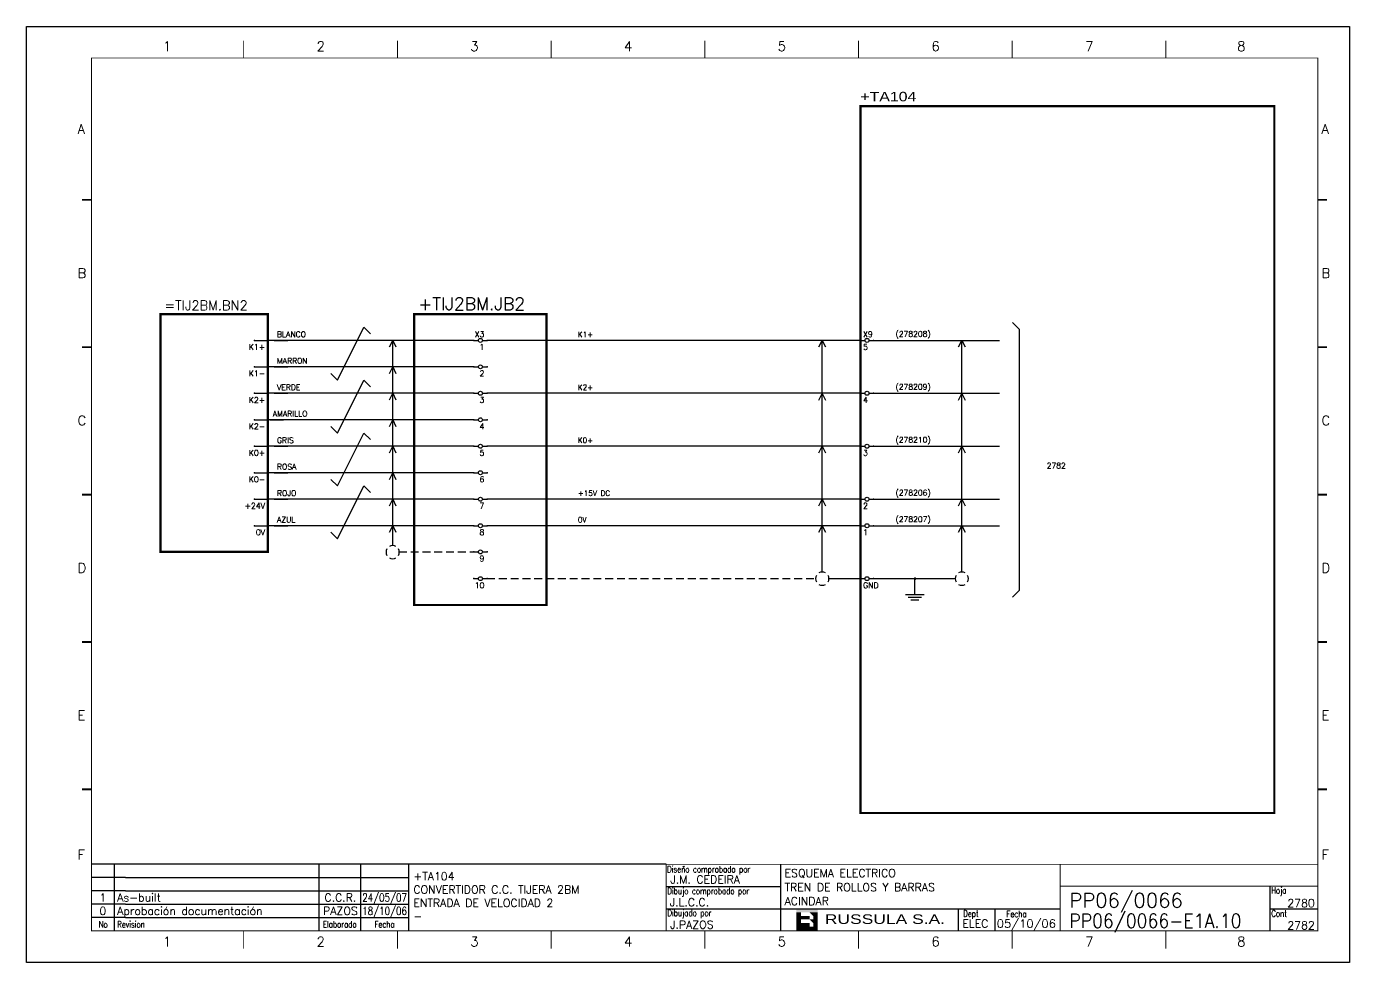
# Model space of a CAD drawing. Extents: x -25 to 1044, y -25744 to 292.
# Drawn here: x 505.5 to 925.5, y -24900.6 to -24603.6 of the extents above; entities that cross this region are included whole.
import ezdxf
from ezdxf.enums import TextEntityAlignment as Align

# ---------------------------------------------------------------- set-up
doc = ezdxf.new("R2010")
doc.units = 0
doc.header["$LTSCALE"] = 10
doc.header["$MEASUREMENT"] = 0
doc.linetypes.add('DASHDOT', pattern=[1, 0.5, -0.25, 0, -0.25])
doc.linetypes.add('HIDDEN', pattern=[0.375, 0.25, -0.125])
doc.layers.get('0').update_dxf_attribs({"linetype": 'CONTINUOUS'})
for name, color, linetype in [('1', 7, 'CONTINUOUS'), ('10', 5, 'CONTINUOUS'), ('102', 7, 'CONTINUOUS'), ('2', 7, 'CONTINUOUS'), ('8', 1, 'CONTINUOUS'), ('9', 6, 'CONTINUOUS'), ('ATRIBUTOS', 6, 'CONTINUOUS'), ('DIBUJO', 7, 'CONTINUOUS'), ('NODE', 7, 'CONTINUOUS')]:
    doc.layers.add(name, color=color, linetype=linetype)
doc.styles.add('HELVETICA', font='HELV.SHX')
doc.styles.add('LABEL', font='SIMPLEX', dxfattribs={"width": 0.8, "height": 4})
doc.styles.add('ROMANS', font='romans')
doc.styles.get("Standard").update_dxf_attribs({"font": 'simplex'})

# ---------------------------------------------------------------- blocks, each defined once
blk = doc.blocks.new('newcajec')
at = {"layer": '1'}
for p, q in [((179.4, 20.85), (0.13, 20.85)), ((7, 20.85), (7, 0)), ((71, 20.85), (71, 0)), ((84, 20.85), (84, 0.09)), ((99, 20.85), (99, 0)), ((215.2, 20.8), (215.2, 0)), ((10.6, 16.64), (0, 16.64)), ((10.6, 16.64), (99, 16.64)), ((184.64, 20.18), (184.81, 20.01)), ((184.81, 20.01), (185.18, 20.25)), ((10.6, 12.48), (0, 12.48)), ((10.6, 12.48), (99, 12.48)), ((179.4, 13.87), (215.2, 13.87)), ((368, 14.06), (368, 0)), ((10.6, 8.32), (0, 8.32)), ((10.6, 8.32), (99, 8.32)), ((10.6, 4.16), (0, 4.16)), ((10.6, 4.16), (99, 4.16)), ((179.4, 6.93), (267.63, 6.93)), ((267.63, 6.93), (302.5, 6.93)), ((270.63, 6.91), (270.63, 0)), ((282.07, 6.93), (282.07, 0)), ((368, 6.93), (383, 6.93))]:
    blk.add_line(p, q, dxfattribs=at)
for points in [[(47.5, 272.5, 0.3, 0.3, 0), (47.5, 277.91, 0.3, 0.3, 0)], [(95.5, 272.5, 0.3, 0.3, 0), (95.5, 277.91, 0.3, 0.3, 0)], [(143.5, 272.5, 0.3, 0.3, 0), (143.5, 277.91, 0.3, 0.3, 0)], [(191.5, 272.5, 0.3, 0.3, 0), (191.5, 277.91, 0.3, 0.3, 0)], [(239.5, 272.5, 0.3, 0.3, 0), (239.5, 277.91, 0.3, 0.3, 0)], [(287.5, 272.5, 0.3, 0.3, 0), (287.5, 277.91, 0.3, 0.3, 0)], [(335.5, 272.5, 0.3, 0.3, 0), (335.5, 277.91, 0.3, 0.3, 0)], [(-2.99, 228.23, 0.6, 0.6, 0), (-0.18, 228.23, 0.6, 0.6, 0)], [(383.01, 228.23, 0.6, 0.6, 0), (385.82, 228.23, 0.6, 0.6, 0)], [(-2.99, 182.23, 0.6, 0.6, 0), (-0.18, 182.23, 0.6, 0.6, 0)], [(383.01, 182.23, 0.6, 0.6, 0), (385.82, 182.23, 0.6, 0.6, 0)], [(-2.99, 136.23, 0.6, 0.6, 0), (-0.18, 136.23, 0.6, 0.6, 0)], [(383.01, 136.23, 0.6, 0.6, 0), (385.82, 136.23, 0.6, 0.6, 0)], [(-2.99, 90.23, 0.6, 0.6, 0), (-0.18, 90.23, 0.6, 0.6, 0)], [(383.01, 90.23, 0.6, 0.6, 0), (385.82, 90.23, 0.6, 0.6, 0)], [(-2.99, 44.23, 0.6, 0.6, 0), (-0.18, 44.23, 0.6, 0.6, 0)], [(383.01, 44.23, 0.6, 0.6, 0), (385.82, 44.23, 0.6, 0.6, 0)], [(383, 20.8, 0.3, 0.3, 0), (179.4, 20.8, 0.3, 0.3, 0), (179.4, 0, 0.3, 0.3, 0)], [(302.5, 20.8, 0.3, 0.3, 0), (302.5, 0, 0.3, 0.3, 0)], [(302.5, 14, 0.3, 0.3, 0), (383, 14, 0.3, 0.3, 0)], [(47.5, -5.5, 0.3, 0.3, 0), (47.5, -0.09, 0.3, 0.3, 0)], [(95.5, -5.5, 0.3, 0.3, 0), (95.5, -0.09, 0.3, 0.3, 0)], [(143.5, -5.5, 0.3, 0.3, 0), (143.5, -0.09, 0.3, 0.3, 0)], [(191.5, -5.5, 0.3, 0.3, 0), (191.5, -0.09, 0.3, 0.3, 0)], [(239.5, -5.5, 0.3, 0.3, 0), (239.5, -0.09, 0.3, 0.3, 0)], [(287.5, -5.5, 0.3, 0.3, 0), (287.5, -0.09, 0.3, 0.3, 0)], [(335.5, -5.5, 0.3, 0.3, 0), (335.5, -0.09, 0.3, 0.3, 0)]]:
    blk.add_lwpolyline(points, format="xyseb", dxfattribs=at)
at = {"layer": '1', "const_width": 0.3}
blk.add_lwpolyline([(0, 0), (0, 272.5), (383, 272.5), (383, 0)], close=True, dxfattribs=at)
at = {"layer": '2', "color": 14}
for p, q in [((221.42, 4.69), (221.42, 5.81)), ((221.42, 2.47), (221.42, 3.58))]:
    blk.add_line(p, q, dxfattribs=at)
for points in [[(220.05, 5.81), (220.05, 6.92), (226.74, 5.81), (226.74, 6.92)], [(221.42, 2.47), (220.05, 2.47), (221.42, 5.81), (220.05, 5.81)], [(221.42, 4.69), (224.25, 4.69), (221.42, 3.58), (224.25, 3.58)], [(224.25, 5.81), (225.37, 5.81), (225.37, 4.69)], [(225.37, 5.81), (226.74, 5.81), (225.37, 1.35), (226.74, 1.35)], [(224.25, 0.24), (224.25, 2.47), (220.05, 0.24), (220.05, 2.47)], [(224.25, 3.58), (225.37, 3.58), (225.37, 2.47)], [(226.74, 1.35), (226.74, 0.24), (224.25, 1.35), (224.25, 0.24)]]:
    blk.add_solid(points, dxfattribs=at)
at = {"layer": '1', "style": 'ROMANS'}
for s, p in [('1', (22.29, 274.68)), ('2', (70.29, 274.68)), ('3', (118.29, 274.68)), ('4', (166.29, 274.68)), ('5', (214.29, 274.68)), ('6', (262.29, 274.68)), ('7', (310.29, 274.68)), ('8', (357.79, 274.68)), ('A', (-4.37, 248.84)), ('A', (384.13, 248.84)), ('B', (-4.37, 203.84)), ('B', (384.13, 203.84)), ('C', (-4.37, 157.84)), ('C', (384.13, 157.84)), ('D', (-4.37, 111.84)), ('D', (384.13, 111.84)), ('E', (-4.37, 65.84)), ('E', (384.13, 65.84)), ('F', (-4.37, 22.34)), ('F', (384.13, 22.34)), ('1', (22.29, -4.82)), ('2', (70.29, -4.82)), ('3', (118.29, -4.82)), ('4', (166.29, -4.82)), ('5', (214.29, -4.82)), ('6', (262.29, -4.82)), ('7', (310.29, -4.82)), ('8', (357.79, -4.82))]:
    blk.add_text(s, height=3, dxfattribs=at).set_placement(p)
at = {"layer": '1', "style": 'LABEL', "width": 0.8}
for s, p in [('Diseno comprobado por', (179.73, 18.27)), ('Dibujo comprobado por', (179.81, 11.47)), ('Hoja', (368.38, 11.66)), ('Dibujado por', (179.83, 4.64)), ('Fecha', (285.71, 4.3)), ('Cont', (368.43, 4.46)), ('No', (2.23, 1.05)), ('Revision', (8, 1.05))]:
    blk.add_text(s, height=2, dxfattribs=at).set_placement(p)
for s, p in [('Dept', (274.61, 4.44)), ('Elaborado', (77.5, 1.05)), ('Fecha', (91.5, 1.05))]:
    blk.add_text(s, height=2, dxfattribs=at).set_placement(p, align=Align.CENTER)
at = {"layer": '10', "style": 'ROMANS'}
for tag, p in [('REV41', (3.5, 18.74)), ('REV43', (77.7, 18.74)), ('REV31', (3.5, 14.58)), ('REV33', (77.7, 14.58)), ('REV21', (3.5, 10.42)), ('REV23', (77.7, 10.42)), ('REV11', (3.5, 6.27)), ('REV13', (77.7, 6.27))]:
    blk.add_attdef(tag, text='', height=2.5, dxfattribs=at).set_placement(p, align=Align.MIDDLE)
for tag, p, height in [('REV42', (8, 17.49), 2.5), ('SHEETNAME1', (100.5, 15.83), 2.5), ('DESIGNCHECK', (180.74, 14.83), 2.5), ('DOCUMENTTYPE', (216.43, 16.8), 2.5), ('NOTA', (305.32, 15.8), 3), ('REV32', (8, 13.33), 2.5), ('SHEETNAME2', (100.5, 11.67), 2.5), ('OBJECT', (216.43, 12.4), 2.5), ('REV22', (8, 9.17), 2.5), ('SHEETNAME3', (100.5, 7.51), 2.5), ('DRAWINGCHECK', (180.53, 7.71), 2.5), ('CUSTOMER', (216.43, 8.08), 2.5), ('ORDER', (305.32, 7.3), 4.5), ('REV12', (8, 5.01), 2.5), ('SHEETNAME4', (100.5, 3.35), 2.5), ('DOCUMENT_ID', (305.32, 0.93), 4.4), ('USER', (180.63, 0.71), 2.5), ('DEPARTMENT', (271.93, 1.05), 2.5)]:
    blk.add_attdef(tag, p, '', height=height, dxfattribs=at)
for tag, width, p, p2 in [('REV44', 1.221199, (84.53, 17.49), (98.48, 17.49)), ('REV34', 1.221199, (84.53, 13.33), (98.48, 13.33)), ('REV24', 1.221199, (84.53, 9.17), (98.48, 9.17)), ('REV14', 1.221199, (84.53, 5.01), (98.48, 5.01)), ('CREATED2', 7.039915, (282.71, 1.05), (301.14, 1.05))]:
    blk.add_attdef(tag, text='', height=2.5, dxfattribs=dict(at, width=width)).set_placement(p, p2, align=Align.FIT)
for tag, p in [('SHEET', (382, 7.43)), ('NEXTSHEET', (382, 0.5))]:
    blk.add_attdef(tag, text='', height=2.5, dxfattribs=at).set_placement(p, align=Align.RIGHT)
at = {"layer": 'DIBUJO', "color": 14, "style": 'HELVETICA', "width": 1.3}
blk.add_text('RUSSULA S.A.', height=3, dxfattribs=at).set_placement((229, 2.19))
blk = doc.blocks.new('NOD', base_point=(237.5, 170))
at = {"layer": 'NODE'}
blk.add_point((237.5, 170), dxfattribs=at)
blk = doc.blocks.new('$$PLL21')
blk.add_line((-2.5, 0), (2.5, 0))
at = {"layer": '2'}
for p in [(-2.5, 0), (2.5, 0)]:
    blk.add_blockref('NOD', p, dxfattribs=at)
at = {"layer": '8'}
blk.add_attdef('*A', (-1.5, -3.575), '', height=2.15, dxfattribs=at)
at = {"layer": '9'}
blk.add_attdef('ID', (-1.5, 1.25), '', height=2.15, dxfattribs=at)
blk = doc.blocks.new('$$PLR12')
blk.add_line((-2.5, 0), (2.5, 0))
at = {"layer": '2'}
for p in [(-2.5, 0), (2.5, 0)]:
    blk.add_blockref('NOD', p, dxfattribs=at)
at = {"layer": '8'}
blk.add_attdef('*A', text='', height=2.15, dxfattribs=at).set_placement((1.5, -3.575), align=Align.RIGHT)
at = {"layer": '9'}
blk.add_attdef('ID', text='', height=2.15, dxfattribs=at).set_placement((1.5, 1.25), align=Align.RIGHT)
blk = doc.blocks.new('$$PLR12C')
for p, q in [((-2.5, 0), (-0.75, 0)), ((0.75, 0), (2.5, 0))]:
    blk.add_line(p, q)
at = {"layer": '2'}
blk.add_circle((0, 0), 0.75, dxfattribs=at)
for p in [(-2.5, 0), (2.5, 0)]:
    blk.add_blockref('NOD', p, dxfattribs=at)
at = {"layer": '8'}
blk.add_attdef('*A', text='', height=2.15, dxfattribs=at).set_placement((1.5, -3.575), align=Align.RIGHT)
at = {"layer": '9'}
blk.add_attdef('ID', text='', height=2.15, dxfattribs=at).set_placement((1.5, 1.25), align=Align.RIGHT)
blk = doc.blocks.new('$030107')
at = {"layer": '102'}
for start, end in [(150, 210), (60, 120), (330, 30), (240, 300)]:
    blk.add_arc((0, 0), 2.5, start, end, dxfattribs=at)
blk = doc.blocks.new('ITEM')
at = {"layer": 'ATRIBUTOS', "style": 'HELVETICA', "width": 1.2}
blk.add_attdef('ITEM', (0, 1.25), '', height=2.5, dxfattribs=at)
blk = doc.blocks.new('$$PLL21C')
for p, q in [((-2.5, 0), (-0.75, 0)), ((0.75, 0), (2.5, 0))]:
    blk.add_line(p, q)
at = {"layer": '2'}
blk.add_circle((0, 0), 0.75, dxfattribs=at)
for p in [(-2.5, 0), (2.5, 0)]:
    blk.add_blockref('NOD', p, dxfattribs=at)
at = {"layer": '8'}
blk.add_attdef('*A', (-1.5, -3.575), '', height=2.15, dxfattribs=at)
at = {"layer": '9'}
blk.add_attdef('ID', (-1.5, 1.25), '', height=2.15, dxfattribs=at)
blk = doc.blocks.new('$021501')
at = {"layer": '2'}
for p, q in [((0, -6), (0, 0)), ((-3.5, -6), (3.5, -6)), ((-2.5, -7), (2.5, -7)), ((-1.5, -8), (1.5, -8))]:
    blk.add_line(p, q, dxfattribs=at)
blk.add_blockref('NOD', (0, 0), dxfattribs=at)

msp = doc.modelspace()

# ---------------------------------------------------------------- linework, layer by layer
at = {"layer": '2', "color": 7}
for p, q in [((604.26, -24715.79), (612.66, -24698.99)), ((612.66, -24698.99), (614.76, -24701.09)), ((820.67, -24699.65), (818.57, -24697.55)), ((820.67, -24699.65), (820.67, -24782.58)), ((647.54, -24703.19), (582.14, -24703.19)), ((620.74, -24705.29), (621.79, -24703.19)), ((621.79, -24768.29), (621.79, -24703.19)), ((621.79, -24703.19), (622.84, -24705.29)), ((712.34, -24703.19), (651.74, -24703.19)), ((770.26, -24703.19), (712.34, -24703.19)), ((757.11, -24705.29), (758.16, -24703.19)), ((758.16, -24776.7), (758.16, -24703.19)), ((758.16, -24703.19), (759.21, -24705.29)), ((774.46, -24703.19), (814.46, -24703.19)), ((801.42, -24705.29), (802.47, -24703.19)), ((802.47, -24776.7), (802.47, -24703.19)), ((802.47, -24703.19), (803.52, -24705.29)), ((647.54, -24711.59), (582.14, -24711.59)), ((620.74, -24713.69), (621.79, -24711.59)), ((621.79, -24711.59), (622.84, -24713.69)), ((602.16, -24713.69), (604.26, -24715.79)), ((604.26, -24732.59), (612.66, -24715.79)), ((612.66, -24715.79), (614.76, -24717.89)), ((647.54, -24719.99), (582.14, -24719.99)), ((620.74, -24722.09), (621.79, -24719.99)), ((621.79, -24719.99), (622.84, -24722.09)), ((712.34, -24719.99), (651.74, -24719.99)), ((770.26, -24719.99), (712.34, -24719.99)), ((757.09, -24722.14), (758.14, -24720.04)), ((758.14, -24720.04), (759.19, -24722.14)), ((774.46, -24719.99), (814.46, -24719.99)), ((801.4, -24722.14), (802.45, -24720.04)), ((802.45, -24720.04), (803.5, -24722.14)), ((647.54, -24728.39), (582.14, -24728.39)), ((620.74, -24730.49), (621.79, -24728.39)), ((621.79, -24728.39), (622.84, -24730.49)), ((602.16, -24730.49), (604.26, -24732.59)), ((604.26, -24749.39), (612.66, -24732.59)), ((612.66, -24732.59), (614.76, -24734.69)), ((647.54, -24736.79), (582.14, -24736.79)), ((620.74, -24738.89), (621.79, -24736.79)), ((621.79, -24736.79), (622.84, -24738.89)), ((712.34, -24736.79), (651.74, -24736.79)), ((770.26, -24736.79), (712.34, -24736.79)), ((757.11, -24738.89), (758.16, -24736.79)), ((758.16, -24736.79), (759.21, -24738.89)), ((774.46, -24736.79), (814.46, -24736.79)), ((801.42, -24738.89), (802.47, -24736.79)), ((802.47, -24736.79), (803.52, -24738.89)), ((647.54, -24745.19), (582.14, -24745.19)), ((620.74, -24747.29), (621.79, -24745.19)), ((621.79, -24745.19), (622.84, -24747.29)), ((602.16, -24747.29), (604.26, -24749.39)), ((604.26, -24766.19), (612.66, -24749.39)), ((612.66, -24749.39), (614.76, -24751.49)), ((647.54, -24753.59), (582.14, -24753.59)), ((620.74, -24755.69), (621.79, -24753.59)), ((621.79, -24753.59), (622.84, -24755.69)), ((712.34, -24753.59), (651.74, -24753.59)), ((770.26, -24753.59), (712.34, -24753.59)), ((757.11, -24755.69), (758.16, -24753.59)), ((758.16, -24753.59), (759.21, -24755.69)), ((774.46, -24753.59), (814.46, -24753.59)), ((801.42, -24755.69), (802.47, -24753.59)), ((802.47, -24753.59), (803.52, -24755.69)), ((647.54, -24761.99), (582.14, -24761.99)), ((620.74, -24764.09), (621.79, -24761.99)), ((621.79, -24761.99), (622.84, -24764.09)), ((712.34, -24761.99), (651.74, -24761.99)), ((770.26, -24761.99), (712.34, -24761.99)), ((757.11, -24764.09), (758.16, -24761.99)), ((758.16, -24761.99), (759.21, -24764.09)), ((774.46, -24761.99), (814.46, -24761.99)), ((801.42, -24764.09), (802.47, -24761.99)), ((802.47, -24761.99), (803.52, -24764.09)), ((602.16, -24764.09), (604.26, -24766.19)), ((760.26, -24778.8), (770.26, -24778.8)), ((774.46, -24778.8), (800.37, -24778.8)), ((820.67, -24782.58), (818.57, -24784.68))]:
    msp.add_line(p, q, dxfattribs=at)
at = {"layer": '2', "color": 7, "linetype": 'HIDDEN'}
for p, q in [((623.75, -24770.3), (647.59, -24770.3)), ((651.75, -24778.8), (756.06, -24778.8))]:
    msp.add_line(p, q, dxfattribs=at)
at = {"layer": '2', "color": 3, "linetype": 'DASHDOT'}
for points in [[(770.26, -24628.91, 0.706, 0.706, 0), (901.65, -24628.91, 0.706, 0.706, 0), (901.65, -24853.17, 0.706, 0.706, 0), (770.26, -24853.17, 0.706, 0.706, 0), (770.26, -24628.91, 0.706, 0.706, 0)], [(548.08, -24694.87, 0.706, 0.706, 0), (582.14, -24694.87, 0.706, 0.706, 0), (582.14, -24770.3, 0.706, 0.706, 0), (548.08, -24770.3, 0.706, 0.706, 0), (548.08, -24694.87, 0.706, 0.706, 0)], [(628.64, -24694.87, 0.706, 0.706, 0), (670.64, -24694.87, 0.706, 0.706, 0), (670.64, -24787.14, 0.706, 0.706, 0), (628.64, -24787.14, 0.706, 0.706, 0), (628.64, -24694.87, 0.706, 0.706, 0)]]:
    msp.add_lwpolyline(points, format="xyseb", dxfattribs=at)
at = {"layer": '2', "color": 7}
msp.add_lwpolyline([(787.35, -24778.8, 0.42, 0.42, 1), (787.77, -24778.8, 0.42, 0.42, 1)], format="xyseb", close=True, dxfattribs=at)
at = {"layer": 'DIBUJO'}
msp.add_lwpolyline([(505.54, -24603.6), (925.54, -24603.6), (925.54, -24900.6), (505.54, -24900.6), (505.54, -24603.6)], dxfattribs=at)

# ---------------------------------------------------------------- block references
at = {"layer": '2', "color": 7}
ref = msp.add_blockref('newcajec', (526.21, -24890.58), dxfattribs=dict(at, xscale=1.016442892079965, yscale=1.016442892079965, zscale=1.016442892079965))
ref.add_attrib('REV24', '24/05/07', dxfattribs={"layer": '10', "height": 2.541, "style": 'ROMANS', "width": 0.728168}).set_placement((612.13, -24881.25), (626.31, -24881.25), align=Align.FIT)
ref.add_attrib('SHEETNAME3', 'ENTRADA DE VELOCIDAD 2', (628.36, -24882.95), dxfattribs={"layer": '10', "height": 2.5411, "style": 'ROMANS'})
ref.add_attrib('SHEETNAME2', 'CONVERTIDOR C.C. TIJERA 2BM', (628.36, -24878.72), dxfattribs={"layer": '10', "height": 2.5411, "style": 'ROMANS'})
ref.add_attrib('SHEETNAME1', '+TA104', (628.36, -24874.49), dxfattribs={"layer": '10', "height": 2.541, "style": 'ROMANS'})
ref.add_attrib('USER', 'J.PAZOS', (709.82, -24889.86), dxfattribs={"layer": '10', "height": 2.541, "style": 'ROMANS'})
ref.add_attrib('DRAWINGCHECK', 'J.L.C.C.', (709.71, -24882.74), dxfattribs={"layer": '10', "height": 2.541, "style": 'ROMANS'})
ref.add_attrib('DESIGNCHECK', 'J.M. CEDEIRA', (709.92, -24875.5), dxfattribs={"layer": '10', "height": 2.5411, "style": 'ROMANS'})
ref.add_attrib('REV22', 'As-built', (534.34, -24881.25), dxfattribs={"layer": '10', "height": 2.541, "style": 'ROMANS'})
ref.add_attrib('REV12', 'Aprobación documentación', (534.34, -24885.48), dxfattribs={"layer": '10', "height": 2.5411, "style": 'ROMANS'})
ref.add_attrib('REV21', '1', dxfattribs={"layer": '10', "height": 2.54, "style": 'ROMANS'}).set_placement((529.77, -24879.98), align=Align.MIDDLE)
ref.add_attrib('REV11', '0', dxfattribs={"layer": '10', "height": 2.54, "style": 'ROMANS'}).set_placement((529.77, -24884.21), align=Align.MIDDLE)
ref.add_attrib('SHEETNAME4', '-', (628.36, -24887.18), dxfattribs={"layer": '10', "height": 2.54, "style": 'ROMANS'})
ref.add_attrib('REV14', '18/10/06', dxfattribs={"layer": '10', "height": 2.541, "style": 'ROMANS', "width": 0.728168}).set_placement((612.13, -24885.48), (626.31, -24885.48), align=Align.FIT)
ref.add_attrib('REV23', 'C.C.R.', dxfattribs={"layer": '10', "height": 2.541, "style": 'ROMANS'}).set_placement((605.19, -24879.98), align=Align.MIDDLE)
ref.add_attrib('REV13', 'PAZOS', dxfattribs={"layer": '10', "height": 2.541, "style": 'ROMANS'}).set_placement((605.19, -24884.21), align=Align.MIDDLE)
ref.add_attrib('DOCUMENT_ID', 'PP06/0066-E1A.10', (836.56, -24889.63), dxfattribs={"layer": '10', "height": 4.4723, "style": 'ROMANS', "width": 0.9})
ref.add_attrib('ORDER', 'PP06/0066', (836.56, -24883.16), dxfattribs={"layer": '10', "height": 4.574, "style": 'ROMANS'})
ref.add_attrib('CUSTOMER', 'ACINDAR', (746.2, -24882.36), dxfattribs={"layer": '10', "height": 2.541, "style": 'ROMANS'})
ref.add_attrib('OBJECT', 'TREN DE ROLLOS Y BARRAS', (746.2, -24877.97), dxfattribs={"layer": '10', "height": 2.5411, "style": 'ROMANS'})
ref.add_attrib('DOCUMENTTYPE', 'ESQUEMA ELECTRICO', (746.2, -24873.5), dxfattribs={"layer": '10', "height": 2.5411, "style": 'ROMANS'})
ref.add_attrib('CREATED2', '05/10/06', dxfattribs={"layer": '10', "height": 2.541, "style": 'ROMANS', "width": 0.961976}).set_placement((813.57, -24889.51), (832.31, -24889.51), align=Align.FIT)
ref.add_attrib('DEPARTMENT', 'ELEC', (802.61, -24889.51), dxfattribs={"layer": '10', "height": 2.541, "style": 'ROMANS'})
ref.add_attrib('NEXTSHEET', '2782', dxfattribs={"layer": '10', "height": 2.541, "style": 'ROMANS'}).set_placement((914.49, -24890.07), align=Align.RIGHT)
ref.add_attrib('SHEET', '2780', dxfattribs={"layer": '10', "height": 2.541, "style": 'ROMANS'}).set_placement((914.49, -24883.02), align=Align.RIGHT)
at = {"layer": '2', "color": 6}
ref = msp.add_blockref('ITEM', (770.26, -24628.32), dxfattribs=dict(at, xscale=0.7811502160147938, yscale=0.7811502160147938, zscale=0.7811502160147938))
ref.add_attrib('ITEM', '+TA104', (770.26, -24627.34), dxfattribs={"layer": 'ATRIBUTOS', "height": 3, "style": 'HELVETICA', "width": 1.2})
at = {"layer": '2', "color": 7}
for name, p, xscale, yscale, zscale, values in [('$$PLR12', (580.04, -24703.19), 0.839999999999975, 0.839999999999975, 0.839999999999975, {'*A': 'K1+'}), ('$$PLR12C', (649.64, -24703.19), 0.839999999999975, 0.839999999999975, 0.839999999999975, {'ID': 'X3', '*A': '1'}), ('$$PLL21C', (772.36, -24703.19), 0.8400000000000318, 0.8400000000000318, 0.8400000000000318, {'ID': 'X9', '*A': '5'}), ('$$PLR12', (580.04, -24711.59), 0.839999999999975, 0.839999999999975, 0.839999999999975, {'*A': 'K1-'}), ('$$PLR12C', (649.64, -24711.59), 0.839999999999975, 0.839999999999975, 0.839999999999975, {'*A': '2'}), ('$$PLR12', (580.04, -24719.99), 0.839999999999975, 0.839999999999975, 0.839999999999975, {'*A': 'K2+'}), ('$$PLR12C', (649.64, -24719.99), 0.839999999999975, 0.839999999999975, 0.839999999999975, {'*A': '3'}), ('$$PLL21C', (772.36, -24719.99), 0.8400000000000318, 0.8400000000000318, 0.8400000000000318, {'*A': '4'}), ('$$PLR12', (580.04, -24728.39), 0.839999999999975, 0.839999999999975, 0.839999999999975, {'*A': 'K2-'}), ('$$PLR12C', (649.64, -24728.39), 0.839999999999975, 0.839999999999975, 0.839999999999975, {'*A': '4'}), ('$$PLR12', (580.04, -24736.79), 0.839999999999975, 0.839999999999975, 0.839999999999975, {'*A': 'K0+'}), ('$$PLR12C', (649.64, -24736.79), 0.839999999999975, 0.839999999999975, 0.839999999999975, {'*A': '5'}), ('$$PLL21C', (772.36, -24736.79), 0.8400000000000318, 0.8400000000000318, 0.8400000000000318, {'*A': '3'}), ('$$PLR12', (580.04, -24745.19), 0.839999999999975, 0.839999999999975, 0.839999999999975, {'*A': 'K0-'}), ('$$PLR12C', (649.64, -24745.19), 0.839999999999975, 0.839999999999975, 0.839999999999975, {'*A': '6'}), ('$$PLR12', (580.04, -24753.59), 0.839999999999975, 0.839999999999975, 0.839999999999975, {'*A': '+24V'}), ('$$PLR12C', (649.64, -24753.59), 0.839999999999975, 0.839999999999975, 0.839999999999975, {'*A': '7'}), ('$$PLL21C', (772.36, -24753.59), 0.8400000000000318, 0.8400000000000318, 0.8400000000000318, {'*A': '2'}), ('$$PLR12', (580.04, -24761.99), 0.839999999999975, 0.839999999999975, 0.839999999999975, {'*A': '0V'}), ('$$PLR12C', (649.64, -24761.99), 0.839999999999975, 0.839999999999975, 0.839999999999975, {'*A': '8'}), ('$$PLL21C', (772.36, -24761.99), 0.8400000000000318, 0.8400000000000318, 0.8400000000000318, {'*A': '1'}), ('$$PLR12C', (649.64, -24770.31), 0.839999999999975, 0.839999999999975, 0.839999999999975, {'*A': '9'}), ('$$PLR12C', (649.65, -24778.8), 0.839999999999975, 0.839999999999975, 0.839999999999975, {'*A': '10'}), ('$$PLL21C', (772.36, -24778.8), 0.8400000000000318, 0.8400000000000318, 0.8400000000000318, {'*A': 'GND'})]:
    msp.add_blockref(name, p, dxfattribs=dict(at, xscale=xscale, yscale=yscale, zscale=zscale)).add_auto_attribs(values)
at = {"layer": '2'}
ref = msp.add_blockref('$$PLL21', (586.3, -24703.19), dxfattribs=dict(at, xscale=0.8231999999999857, yscale=0.8231999999999857, zscale=0.8231999999999857))
ref.add_attrib('ID', 'BLANCO', (585.07, -24702.16), dxfattribs={"layer": '9', "height": 1.77})
ref = msp.add_blockref('$$PLL21', (586.3, -24711.59), dxfattribs=dict(at, xscale=0.8231999999999857, yscale=0.8231999999999857, zscale=0.8231999999999857))
ref.add_attrib('ID', 'MARRON', (585.07, -24710.56), dxfattribs={"layer": '9', "height": 1.77})
ref = msp.add_blockref('$$PLL21', (586.3, -24719.99), dxfattribs=dict(at, xscale=0.8231999999999857, yscale=0.8231999999999857, zscale=0.8231999999999857))
ref.add_attrib('ID', 'VERDE', (585.07, -24718.96), dxfattribs={"layer": '9', "height": 1.77})
ref = msp.add_blockref('$$PLL21', (584.98, -24728.39), dxfattribs=dict(at, xscale=0.8231999999999857, yscale=0.8231999999999857, zscale=0.8231999999999857))
ref.add_attrib('ID', 'AMARILLO', (583.74, -24727.36), dxfattribs={"layer": '9', "height": 1.77})
ref = msp.add_blockref('$$PLL21', (586.3, -24736.79), dxfattribs=dict(at, xscale=0.8231999999999857, yscale=0.8231999999999857, zscale=0.8231999999999857))
ref.add_attrib('ID', 'GRIS', (585.07, -24735.76), dxfattribs={"layer": '9', "height": 1.77})
ref = msp.add_blockref('$$PLL21', (586.3, -24745.19), dxfattribs=dict(at, xscale=0.8231999999999857, yscale=0.8231999999999857, zscale=0.8231999999999857))
ref.add_attrib('ID', 'ROSA', (585.07, -24744.16), dxfattribs={"layer": '9', "height": 1.77})
ref = msp.add_blockref('$$PLL21', (586.3, -24753.59), dxfattribs=dict(at, xscale=0.8231999999999857, yscale=0.8231999999999857, zscale=0.8231999999999857))
ref.add_attrib('ID', 'ROJO', (585.07, -24752.56), dxfattribs={"layer": '9', "height": 1.77})
ref = msp.add_blockref('$$PLL21', (586.3, -24761.99), dxfattribs=dict(at, xscale=0.8231999999999857, yscale=0.8231999999999857, zscale=0.8231999999999857))
ref.add_attrib('ID', 'AZUL', (585.07, -24760.96), dxfattribs={"layer": '9', "height": 1.77})
at = {"layer": '2', "color": 7}
for name, p, xscale, yscale, zscale in [('$030107', (621.79, -24770.39), 0.839999999999975, 0.839999999999975, 0.839999999999975), ('$030107', (758.16, -24778.8), 0.8400000000000318, 0.8400000000000318, 0.8400000000000318), ('$021501', (787.56, -24778.8), 0.8400000000000318, 0.8400000000000318, 0.8400000000000318), ('$030107', (802.47, -24778.8), 0.8400000000000318, 0.8400000000000318, 0.8400000000000318)]:
    msp.add_blockref(name, p, dxfattribs=dict(at, xscale=xscale, yscale=yscale, zscale=zscale))

# ---------------------------------------------------------------- texts
at = {"layer": '2', "color": 6}
for s, height, p in [('=TIJ2BM.BN2', 3.024, (549.34, -24693.61)), ('+TIJ2BM.JB2', 4, (629.9, -24693.61)), ('(278208)', 1.764, (781.4, -24702.02)), ('(278209)', 1.764, (781.4, -24718.82)), ('(278210)', 1.764, (781.4, -24735.62)), ('(278206)', 1.764, (781.4, -24752.42)), ('(278207)', 1.764, (781.4, -24760.82))]:
    msp.add_text(s, height=height, dxfattribs=at).set_placement(p)
at = {"layer": '2', "color": 7, "style": 'ROMANS'}
for s, p in [('K1+', (680.59, -24702.14)), ('K2+', (680.59, -24718.94)), ('K0+', (680.59, -24735.74)), ('+15V DC', (680.59, -24752.54)), ('0V', (680.59, -24760.94))]:
    msp.add_text(s, height=1.68, dxfattribs=at).set_placement(p)
at = {"layer": '2', "color": 1}
msp.add_text('2782', height=1.764, dxfattribs=at).set_placement((829.41, -24743.8))

doc.saveas('drawing.dxf')
